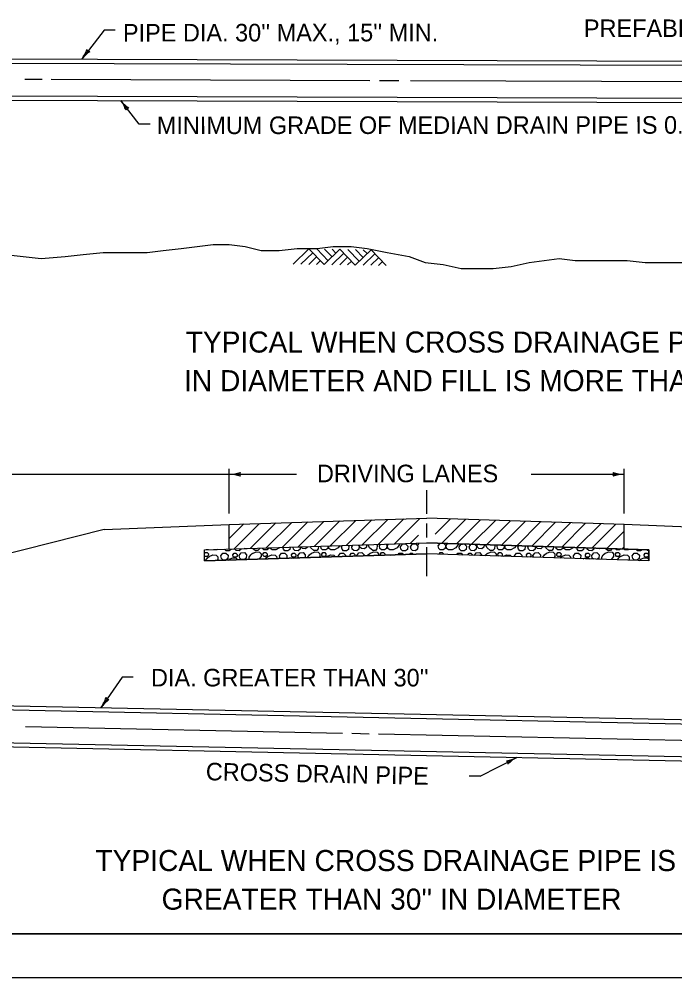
# Model space of a CAD drawing. Extents: x 1000 to 1036.3, y 1000 to 1022.
# Drawn here: x 1013.17 to 1020.64, y 1000 to 1010.92 of the extents above; entities that cross this region are included whole.
import ezdxf

# ---------------------------------------------------------------- set-up
doc = ezdxf.new("R2010")
doc.units = 0
for name, color, linetype in [('Level 1', 7, 'Continuous'), ('Level 10', 7, 'Continuous'), ('Level 11', 7, 'Continuous')]:
    doc.layers.add(name, color=color, linetype=linetype)

msp = doc.modelspace()

# ---------------------------------------------------------------- linework, layer by layer
at = {"layer": 'Level 1'}
for p, q in [((1014.137, 1010.794), (1013.882, 1010.463)), ((1014.262, 1010.794), (1014.137, 1010.794)), ((1011.808, 1010.47), (1024.867, 1010.427)), ((1011.808, 1010.424), (1024.867, 1010.381)), ((1013.433, 1010.231), (1013.235, 1010.232)), ((1017.166, 1010.219), (1013.534, 1010.231)), ((1017.498, 1010.218), (1017.276, 1010.218)), ((1021.568, 1010.204), (1017.63, 1010.217)), ((1011.807, 1010.049), (1024.866, 1010.006)), ((1011.808, 1010.001), (1024.866, 1009.959)), ((1014.538, 1009.722), (1014.327, 1009.993)), ((1014.663, 1009.722), (1014.538, 1009.722)), ((1016.292, 1008.13), (1016.472, 1008.304)), ((1016.381, 1008.128), (1016.515, 1008.259)), ((1016.469, 1008.127), (1016.558, 1008.214)), ((1016.472, 1008.304), (1016.646, 1008.124)), ((1016.56, 1008.302), (1016.691, 1008.168)), ((1016.646, 1008.124), (1016.825, 1008.298)), ((1016.648, 1008.301), (1016.736, 1008.211)), ((1016.734, 1008.123), (1016.869, 1008.253)), ((1016.737, 1008.299), (1016.78, 1008.255)), ((1016.825, 1008.298), (1016.999, 1008.119)), ((1016.914, 1008.297), (1017.044, 1008.162)), ((1016.999, 1008.119), (1017.179, 1008.293)), ((1017.002, 1008.295), (1017.089, 1008.206)), ((1017.088, 1008.117), (1017.222, 1008.248)), ((1017.09, 1008.294), (1017.134, 1008.249)), ((1017.179, 1008.293), (1017.353, 1008.113)), ((1016.557, 1008.125), (1016.602, 1008.169)), ((1016.822, 1008.121), (1016.912, 1008.208)), ((1016.911, 1008.12), (1016.956, 1008.163)), ((1017.176, 1008.116), (1017.266, 1008.203)), ((1017.264, 1008.114), (1017.309, 1008.158)), ((1015.564, 1005.735), (1012.517, 1005.735)), ((1015.564, 1005.29), (1015.564, 1005.798)), ((1016.33, 1005.735), (1015.564, 1005.735)), ((1020.064, 1005.735), (1019.004, 1005.735)), ((1020.064, 1005.29), (1020.064, 1005.798)), ((1017.814, 1005.285), (1017.814, 1005.554)), ((1014.139, 1005.105), (1015.564, 1005.165)), ((1015.564, 1005.165), (1017.814, 1005.235)), ((1015.564, 1005.006), (1015.728, 1005.17)), ((1015.564, 1004.884), (1015.564, 1005.165)), ((1015.62, 1004.885), (1015.91, 1005.176)), ((1015.803, 1004.891), (1016.093, 1005.181)), ((1015.985, 1004.897), (1016.275, 1005.187)), ((1016.168, 1004.902), (1016.458, 1005.193)), ((1016.35, 1004.908), (1016.64, 1005.198)), ((1016.532, 1004.914), (1016.823, 1005.204)), ((1016.715, 1004.92), (1017.005, 1005.21)), ((1016.897, 1004.925), (1017.188, 1005.216)), ((1017.08, 1004.931), (1017.37, 1005.221)), ((1017.262, 1004.937), (1017.553, 1005.227)), ((1017.445, 1004.942), (1017.735, 1005.233)), ((1020.064, 1005.165), (1017.814, 1005.235)), ((1017.814, 1005.014), (1017.814, 1005.176)), ((1017.91, 1005.053), (1018.083, 1005.227)), ((1017.981, 1004.949), (1018.254, 1005.221)), ((1018.153, 1004.943), (1018.426, 1005.216)), ((1018.324, 1004.938), (1018.597, 1005.211)), ((1018.496, 1004.933), (1018.768, 1005.205)), ((1018.667, 1004.927), (1018.94, 1005.2)), ((1018.839, 1004.922), (1019.111, 1005.194)), ((1019.01, 1004.916), (1019.283, 1005.189)), ((1019.181, 1004.911), (1019.454, 1005.184)), ((1019.353, 1004.906), (1019.625, 1005.178)), ((1019.524, 1004.9), (1019.797, 1005.173)), ((1019.696, 1004.895), (1019.968, 1005.168)), ((1022.314, 1005.071), (1020.064, 1005.165)), ((1020.064, 1004.884), (1020.064, 1005.165)), ((1014.139, 1005.105), (1012.286, 1004.642)), ((1019.867, 1004.89), (1020.064, 1005.087)), ((1015.283, 1004.875), (1017.814, 1004.954)), ((1017.627, 1004.948), (1017.721, 1005.041)), ((1020.345, 1004.875), (1017.814, 1004.954)), ((1015.283, 1004.75), (1015.283, 1004.875)), ((1015.283, 1004.75), (1017.814, 1004.829)), ((1017.814, 1004.577), (1017.814, 1004.904)), ((1020.345, 1004.75), (1017.814, 1004.829)), ((1020.039, 1004.884), (1020.064, 1004.91)), ((1020.345, 1004.75), (1020.345, 1004.875)), ((1014.342, 1003.423), (1014.104, 1003.078)), ((1014.467, 1003.423), (1014.342, 1003.423)), ((1007.578, 1003.213), (1026.523, 1002.821)), ((1007.578, 1003.167), (1026.479, 1002.775)), ((1013.242, 1002.862), (1016.856, 1002.787)), ((1007.57, 1002.792), (1026.523, 1002.399)), ((1016.961, 1002.785), (1017.158, 1002.781)), ((1017.266, 1002.778), (1022.628, 1002.666)), ((1007.569, 1002.745), (1026.523, 1002.352)), ((1018.424, 1002.297), (1018.842, 1002.511)), ((1018.424, 1002.297), (1018.299, 1002.297))]:
    msp.add_line(p, q, dxfattribs=at)
for points in [[(1013.009, 1008.238), (1013.214, 1008.215), (1013.419, 1008.192), (1013.693, 1008.215), (1013.898, 1008.238), (1014.126, 1008.261), (1014.377, 1008.261), (1014.627, 1008.261), (1014.81, 1008.283), (1015.015, 1008.306), (1015.197, 1008.329), (1015.38, 1008.352), (1015.562, 1008.352), (1015.745, 1008.329), (1015.927, 1008.283), (1016.132, 1008.283), (1016.337, 1008.306), (1016.565, 1008.306), (1016.748, 1008.329), (1016.953, 1008.329), (1017.135, 1008.306), (1017.363, 1008.261), (1017.614, 1008.215), (1017.796, 1008.147), (1018.001, 1008.124), (1018.207, 1008.078), (1018.389, 1008.078), (1018.571, 1008.078), (1018.777, 1008.101), (1018.982, 1008.147), (1019.324, 1008.192), (1019.506, 1008.169), (1019.688, 1008.169), (1019.871, 1008.169), (1020.099, 1008.169), (1020.304, 1008.147), (1020.532, 1008.147), (1020.76, 1008.147)], [(1017.246, 1004.936), (1017.25, 1004.925), (1017.247, 1004.887), (1017.229, 1004.868), (1017.198, 1004.869), (1017.163, 1004.897), (1017.145, 1004.933)], [(1017.348, 1004.939), (1017.359, 1004.928), (1017.355, 1004.892), (1017.333, 1004.874), (1017.298, 1004.876), (1017.281, 1004.892), (1017.276, 1004.92)], [(1017.276, 1004.92), (1017.288, 1004.938)], [(1017.503, 1004.944), (1017.503, 1004.934), (1017.476, 1004.898), (1017.433, 1004.877), (1017.392, 1004.876), (1017.369, 1004.892), (1017.367, 1004.925), (1017.377, 1004.94)], [(1017.514, 1004.908), (1017.536, 1004.94), (1017.572, 1004.942), (1017.597, 1004.916), (1017.593, 1004.88), (1017.571, 1004.862), (1017.536, 1004.865), (1017.519, 1004.881), (1017.514, 1004.908)], [(1017.629, 1004.91), (1017.652, 1004.942), (1017.688, 1004.944), (1017.712, 1004.918), (1017.709, 1004.882), (1017.687, 1004.863), (1017.651, 1004.866), (1017.635, 1004.882), (1017.629, 1004.91)], [(1017.716, 1004.933), (1017.729, 1004.951)], [(1017.945, 1004.92), (1017.966, 1004.949)], [(1018.01, 1004.948), (1018.029, 1004.928), (1018.025, 1004.892), (1018.003, 1004.874), (1017.967, 1004.876), (1017.951, 1004.892), (1017.945, 1004.92)], [(1018.173, 1004.943), (1018.173, 1004.934), (1018.145, 1004.898), (1018.102, 1004.877), (1018.062, 1004.876), (1018.039, 1004.892), (1018.037, 1004.925), (1018.051, 1004.947)], [(1018.183, 1004.908), (1018.206, 1004.94), (1018.222, 1004.941)], [(1018.243, 1004.94), (1018.266, 1004.916), (1018.263, 1004.88), (1018.241, 1004.862), (1018.205, 1004.865), (1018.189, 1004.881), (1018.183, 1004.908)], [(1018.299, 1004.91), (1018.319, 1004.938)], [(1018.364, 1004.937), (1018.382, 1004.918), (1018.378, 1004.882), (1018.356, 1004.863), (1018.321, 1004.866), (1018.304, 1004.882), (1018.299, 1004.91)], [(1015.283, 1004.833), (1015.291, 1004.845), (1015.312, 1004.846), (1015.327, 1004.83), (1015.325, 1004.809), (1015.312, 1004.798), (1015.291, 1004.799), (1015.283, 1004.806)], [(1015.328, 1004.876), (1015.325, 1004.874), (1015.302, 1004.875)], [(1015.429, 1004.879), (1015.424, 1004.877), (1015.383, 1004.876), (1015.381, 1004.878)], [(1015.468, 1004.805), (1015.491, 1004.837), (1015.526, 1004.839), (1015.551, 1004.813), (1015.548, 1004.777), (1015.526, 1004.759), (1015.49, 1004.761), (1015.474, 1004.777), (1015.468, 1004.805)], [(1015.585, 1004.884), (1015.584, 1004.88), (1015.562, 1004.862), (1015.527, 1004.865), (1015.51, 1004.881), (1015.51, 1004.882)], [(1015.604, 1004.818), (1015.618, 1004.837), (1015.639, 1004.838), (1015.654, 1004.823), (1015.652, 1004.801), (1015.639, 1004.79), (1015.617, 1004.792), (1015.607, 1004.801), (1015.604, 1004.818)], [(1015.701, 1004.888), (1015.7, 1004.882), (1015.678, 1004.863), (1015.643, 1004.866), (1015.626, 1004.882), (1015.625, 1004.885)], [(1015.678, 1004.81), (1015.7, 1004.842), (1015.736, 1004.844), (1015.761, 1004.818), (1015.757, 1004.782), (1015.736, 1004.764)], [(1015.769, 1004.89), (1015.765, 1004.887), (1015.734, 1004.889)], [(1015.792, 1004.766), (1015.79, 1004.791), (1015.809, 1004.819), (1015.83, 1004.836)], [(1015.828, 1004.835), (1015.87, 1004.852), (1015.909, 1004.849), (1015.927, 1004.831), (1015.926, 1004.8), (1015.902, 1004.769)], [(1015.909, 1004.894), (1015.908, 1004.887), (1015.89, 1004.868), (1015.859, 1004.869), (1015.83, 1004.892)], [(1016.017, 1004.898), (1016.016, 1004.892), (1015.994, 1004.874), (1015.959, 1004.876), (1015.942, 1004.892), (1015.942, 1004.895)], [(1015.947, 1004.825), (1015.96, 1004.845), (1015.982, 1004.846), (1015.997, 1004.83), (1015.995, 1004.809), (1015.981, 1004.798), (1015.96, 1004.799), (1015.95, 1004.809), (1015.947, 1004.825)], [(1016.139, 1004.902), (1016.136, 1004.898), (1016.093, 1004.877), (1016.053, 1004.876), (1016.03, 1004.892), (1016.03, 1004.898)], [(1016.138, 1004.805), (1016.16, 1004.837), (1016.196, 1004.839), (1016.221, 1004.813), (1016.218, 1004.779)], [(1016.257, 1004.905), (1016.254, 1004.88), (1016.232, 1004.862), (1016.197, 1004.865), (1016.18, 1004.881), (1016.176, 1004.903)], [(1016.274, 1004.818), (1016.287, 1004.837), (1016.309, 1004.838), (1016.324, 1004.823), (1016.322, 1004.801), (1016.308, 1004.79), (1016.287, 1004.792), (1016.277, 1004.801), (1016.274, 1004.818)], [(1016.372, 1004.909), (1016.37, 1004.882), (1016.348, 1004.863), (1016.312, 1004.866), (1016.296, 1004.882), (1016.291, 1004.906)], [(1016.347, 1004.81), (1016.37, 1004.842), (1016.405, 1004.844), (1016.43, 1004.818), (1016.427, 1004.786)], [(1016.457, 1004.911), (1016.457, 1004.905), (1016.434, 1004.887), (1016.399, 1004.889), (1016.382, 1004.905), (1016.382, 1004.909)], [(1016.46, 1004.787), (1016.46, 1004.791), (1016.478, 1004.819), (1016.499, 1004.836)], [(1016.58, 1004.915), (1016.577, 1004.887), (1016.56, 1004.868), (1016.529, 1004.869), (1016.493, 1004.897), (1016.485, 1004.912)], [(1016.498, 1004.835), (1016.54, 1004.852), (1016.578, 1004.849), (1016.596, 1004.831), (1016.596, 1004.8), (1016.589, 1004.791)], [(1016.688, 1004.919), (1016.686, 1004.892), (1016.664, 1004.874), (1016.628, 1004.876), (1016.612, 1004.892), (1016.607, 1004.916)], [(1016.617, 1004.825), (1016.63, 1004.845), (1016.651, 1004.846), (1016.666, 1004.83), (1016.664, 1004.809), (1016.651, 1004.798), (1016.63, 1004.799), (1016.62, 1004.809), (1016.617, 1004.825)], [(1016.825, 1004.923), (1016.806, 1004.898), (1016.763, 1004.877), (1016.723, 1004.876), (1016.7, 1004.892), (1016.698, 1004.919)], [(1016.807, 1004.805), (1016.83, 1004.837), (1016.866, 1004.839), (1016.89, 1004.813), (1016.889, 1004.8)], [(1016.918, 1004.926), (1016.927, 1004.916), (1016.924, 1004.88), (1016.901, 1004.862), (1016.866, 1004.865), (1016.85, 1004.881), (1016.844, 1004.908)], [(1016.844, 1004.908), (1016.855, 1004.924)], [(1016.943, 1004.818), (1016.957, 1004.837), (1016.978, 1004.838), (1016.993, 1004.823), (1016.991, 1004.803)], [(1017.032, 1004.929), (1017.043, 1004.918), (1017.039, 1004.882), (1017.017, 1004.863), (1016.982, 1004.866), (1016.965, 1004.882), (1016.96, 1004.91)], [(1016.96, 1004.91), (1016.972, 1004.928)], [(1017.017, 1004.81), (1017.039, 1004.842), (1017.075, 1004.844), (1017.1, 1004.818), (1017.099, 1004.807)], [(1017.129, 1004.933), (1017.126, 1004.905), (1017.104, 1004.887), (1017.069, 1004.889), (1017.052, 1004.905), (1017.047, 1004.93)], [(1017.14, 1004.808), (1017.148, 1004.819), (1017.169, 1004.836)], [(1017.167, 1004.835), (1017.209, 1004.852), (1017.248, 1004.849), (1017.266, 1004.831), (1017.266, 1004.812)], [(1017.286, 1004.825), (1017.3, 1004.845), (1017.321, 1004.846), (1017.336, 1004.83), (1017.334, 1004.814)], [(1017.487, 1004.819), (1017.499, 1004.837), (1017.535, 1004.839), (1017.552, 1004.821)], [(1017.616, 1004.823), (1017.626, 1004.837), (1017.648, 1004.838), (1017.661, 1004.824)], [(1017.956, 1004.825), (1017.969, 1004.845), (1017.991, 1004.846), (1018.005, 1004.83), (1018.005, 1004.823)], [(1018.156, 1004.819), (1018.169, 1004.837), (1018.205, 1004.839), (1018.226, 1004.816)], [(1018.282, 1004.818), (1018.296, 1004.837), (1018.317, 1004.838), (1018.332, 1004.823), (1018.331, 1004.813)], [(1018.358, 1004.812), (1018.378, 1004.842), (1018.414, 1004.844), (1018.439, 1004.818), (1018.438, 1004.81)], [(1018.386, 1004.933), (1018.388, 1004.936)], [(1018.468, 1004.933), (1018.465, 1004.905), (1018.443, 1004.887), (1018.408, 1004.889), (1018.391, 1004.905), (1018.386, 1004.933)], [(1018.48, 1004.808), (1018.487, 1004.819), (1018.508, 1004.836)], [(1018.588, 1004.93), (1018.589, 1004.925), (1018.586, 1004.887), (1018.569, 1004.868), (1018.537, 1004.869), (1018.502, 1004.897), (1018.484, 1004.933)], [(1018.506, 1004.835), (1018.548, 1004.852), (1018.587, 1004.849), (1018.605, 1004.831), (1018.605, 1004.804)], [(1018.615, 1004.92), (1018.621, 1004.929)], [(1018.698, 1004.926), (1018.694, 1004.892), (1018.672, 1004.874), (1018.637, 1004.876), (1018.62, 1004.892), (1018.615, 1004.92)], [(1018.625, 1004.825), (1018.639, 1004.845), (1018.66, 1004.846), (1018.675, 1004.83), (1018.673, 1004.809), (1018.666, 1004.803)], [(1018.833, 1004.922), (1018.815, 1004.898), (1018.772, 1004.877), (1018.731, 1004.876), (1018.708, 1004.892), (1018.706, 1004.925), (1018.707, 1004.926)], [(1018.816, 1004.805), (1018.838, 1004.837), (1018.874, 1004.839), (1018.899, 1004.813), (1018.897, 1004.795)], [(1018.853, 1004.908), (1018.862, 1004.921)], [(1018.933, 1004.919), (1018.936, 1004.916), (1018.932, 1004.88), (1018.91, 1004.862), (1018.875, 1004.865), (1018.858, 1004.881), (1018.853, 1004.908)], [(1018.952, 1004.818), (1018.966, 1004.837), (1018.987, 1004.838), (1019.002, 1004.823), (1019, 1004.801), (1018.989, 1004.793)], [(1018.968, 1004.91), (1018.974, 1004.918)], [(1019.051, 1004.915), (1019.048, 1004.882), (1019.026, 1004.863), (1018.99, 1004.866), (1018.974, 1004.882), (1018.968, 1004.91)], [(1019.025, 1004.81), (1019.048, 1004.842), (1019.084, 1004.844), (1019.109, 1004.818), (1019.106, 1004.789)], [(1019.136, 1004.913), (1019.135, 1004.905), (1019.113, 1004.887), (1019.077, 1004.889), (1019.061, 1004.905), (1019.059, 1004.915)], [(1019.138, 1004.788), (1019.138, 1004.791), (1019.156, 1004.819), (1019.178, 1004.836)], [(1019.258, 1004.909), (1019.256, 1004.887), (1019.238, 1004.868), (1019.207, 1004.869), (1019.171, 1004.897), (1019.164, 1004.912)], [(1019.176, 1004.835), (1019.218, 1004.852), (1019.256, 1004.849), (1019.275, 1004.831), (1019.274, 1004.8), (1019.262, 1004.784)], [(1019.365, 1004.905), (1019.364, 1004.892), (1019.342, 1004.874), (1019.307, 1004.876), (1019.29, 1004.892), (1019.287, 1004.908)], [(1019.295, 1004.825), (1019.308, 1004.845), (1019.33, 1004.846), (1019.345, 1004.83), (1019.342, 1004.809), (1019.329, 1004.798), (1019.308, 1004.799), (1019.298, 1004.809), (1019.295, 1004.825)], [(1019.487, 1004.902), (1019.484, 1004.898), (1019.441, 1004.877), (1019.401, 1004.876), (1019.378, 1004.892), (1019.377, 1004.905)], [(1019.486, 1004.805), (1019.508, 1004.837), (1019.544, 1004.839), (1019.569, 1004.813), (1019.565, 1004.777), (1019.562, 1004.775)], [(1019.604, 1004.898), (1019.602, 1004.88), (1019.58, 1004.862), (1019.544, 1004.865), (1019.528, 1004.881), (1019.524, 1004.9)], [(1019.622, 1004.818), (1019.635, 1004.837), (1019.657, 1004.838), (1019.671, 1004.823), (1019.669, 1004.801), (1019.656, 1004.79), (1019.635, 1004.792), (1019.625, 1004.801), (1019.622, 1004.818)], [(1019.719, 1004.894), (1019.717, 1004.882), (1019.695, 1004.863), (1019.66, 1004.866), (1019.643, 1004.882), (1019.64, 1004.897)], [(1019.695, 1004.81), (1019.717, 1004.842), (1019.753, 1004.844), (1019.778, 1004.818), (1019.774, 1004.782), (1019.758, 1004.768)], [(1019.789, 1004.892), (1019.782, 1004.887), (1019.747, 1004.889), (1019.742, 1004.894)], [(1019.809, 1004.767), (1019.808, 1004.791), (1019.826, 1004.819), (1019.847, 1004.836)], [(1019.845, 1004.835), (1019.887, 1004.852), (1019.926, 1004.849), (1019.944, 1004.831), (1019.944, 1004.8), (1019.916, 1004.764), (1019.914, 1004.764)], [(1019.925, 1004.888), (1019.925, 1004.887), (1019.908, 1004.868), (1019.877, 1004.869), (1019.849, 1004.89)], [(1019.964, 1004.825), (1019.978, 1004.845), (1019.999, 1004.846), (1020.014, 1004.83), (1020.012, 1004.809), (1019.999, 1004.798), (1019.978, 1004.799), (1019.968, 1004.809), (1019.964, 1004.825)], [(1020.025, 1004.885), (1020.012, 1004.874), (1019.976, 1004.876), (1019.966, 1004.887)], [(1020.121, 1004.882), (1020.111, 1004.877), (1020.07, 1004.876), (1020.06, 1004.884)], [(1020.155, 1004.805), (1020.178, 1004.837), (1020.213, 1004.839), (1020.238, 1004.813), (1020.235, 1004.777), (1020.213, 1004.759), (1020.177, 1004.761), (1020.161, 1004.777), (1020.155, 1004.805)], [(1020.268, 1004.877), (1020.249, 1004.862), (1020.214, 1004.865), (1020.199, 1004.879)], [(1020.291, 1004.818), (1020.305, 1004.837), (1020.326, 1004.838), (1020.341, 1004.823), (1020.339, 1004.801), (1020.326, 1004.79), (1020.304, 1004.792), (1020.294, 1004.801), (1020.291, 1004.818)], [(1020.345, 1004.865), (1020.33, 1004.866), (1020.319, 1004.876)], [(1015.298, 1004.751), (1015.298, 1004.756), (1015.316, 1004.785), (1015.337, 1004.802)], [(1015.335, 1004.801), (1015.377, 1004.817), (1015.416, 1004.814), (1015.434, 1004.797), (1015.434, 1004.765), (1015.425, 1004.755)], [(1015.553, 1004.758), (1015.565, 1004.768)], [(1015.563, 1004.767), (1015.605, 1004.784), (1015.644, 1004.78), (1015.662, 1004.763), (1015.662, 1004.762)], [(1015.727, 1004.764), (1015.7, 1004.766), (1015.683, 1004.782), (1015.678, 1004.81)], [(1015.727, 1004.764), (1015.727, 1004.764)], [(1015.728, 1004.764), (1015.727, 1004.764)], [(1015.728, 1004.764), (1015.728, 1004.764)], [(1015.977, 1004.772), (1015.986, 1004.785), (1016.007, 1004.802)], [(1016.005, 1004.801), (1016.047, 1004.817), (1016.085, 1004.814), (1016.104, 1004.797), (1016.103, 1004.776)], [(1016.144, 1004.777), (1016.143, 1004.777), (1016.138, 1004.805)], [(1016.268, 1004.781), (1016.275, 1004.784), (1016.296, 1004.782)], [(1016.268, 1004.781), (1016.268, 1004.781)], [(1016.268, 1004.781), (1016.268, 1004.781)], [(1016.268, 1004.781), (1016.268, 1004.781)], [(1016.352, 1004.784), (1016.347, 1004.81)], [(1016.665, 1004.793), (1016.676, 1004.802)], [(1016.675, 1004.801), (1016.717, 1004.817), (1016.755, 1004.814), (1016.773, 1004.797), (1016.773, 1004.797)], [(1016.809, 1004.798), (1016.807, 1004.805)], [(1016.946, 1004.802), (1016.943, 1004.818)], [(1017.018, 1004.804), (1017.017, 1004.81)], [(1017.289, 1004.813), (1017.286, 1004.825)], [(1017.381, 1004.816), (1017.381, 1004.816)], [(1017.381, 1004.816), (1017.381, 1004.816)], [(1017.382, 1004.816), (1017.386, 1004.817), (1017.4, 1004.816)], [(1017.381, 1004.816), (1017.382, 1004.816)], [(1017.4, 1004.816), (1017.4, 1004.816)], [(1017.4, 1004.816), (1017.401, 1004.816)], [(1017.401, 1004.816), (1017.401, 1004.816)], [(1017.401, 1004.816), (1017.401, 1004.816)], [(1017.401, 1004.816), (1017.401, 1004.816)], [(1017.956, 1004.825), (1017.956, 1004.825)], [(1018.283, 1004.815), (1018.282, 1004.818)], [(1018.634, 1004.804), (1018.628, 1004.809), (1018.625, 1004.825)], [(1018.686, 1004.802), (1018.725, 1004.817), (1018.764, 1004.814), (1018.78, 1004.799)], [(1018.817, 1004.798), (1018.816, 1004.805)], [(1018.964, 1004.793), (1018.955, 1004.801), (1018.952, 1004.818)], [(1019.029, 1004.791), (1019.025, 1004.81)], [(1019.331, 1004.782), (1019.333, 1004.785), (1019.355, 1004.802)], [(1019.353, 1004.801), (1019.395, 1004.817), (1019.433, 1004.814), (1019.452, 1004.797), (1019.451, 1004.778)], [(1019.492, 1004.777), (1019.491, 1004.777), (1019.486, 1004.805)], [(1019.597, 1004.774), (1019.623, 1004.784), (1019.661, 1004.78), (1019.671, 1004.771)], [(1019.713, 1004.77), (1019.7, 1004.782), (1019.695, 1004.81)], [(1019.988, 1004.761), (1020.003, 1004.785), (1020.024, 1004.802)], [(1020.022, 1004.801), (1020.064, 1004.817), (1020.103, 1004.814), (1020.121, 1004.797), (1020.121, 1004.765), (1020.114, 1004.757)], [(1020.234, 1004.754), (1020.252, 1004.768)], [(1020.25, 1004.767), (1020.292, 1004.784), (1020.331, 1004.78), (1020.345, 1004.766)]]:
    msp.add_lwpolyline(points, dxfattribs=at)
msp.add_lwpolyline([(1015.283, 1004.875), (1017.814, 1004.954), (1020.345, 1004.875), (1020.345, 1004.75), (1017.814, 1004.829), (1015.283, 1004.75)], close=True, dxfattribs=at)
for centre, radius, start, end in [((1013.572, 1010.702), 0.391, 322.3226, 340.9914), ((1014.191, 1010.224), 0.391, 123.6698, 142.3165), ((1013.972, 1010.581), 0.0313, 191.0972, 273.2139), ((1013.572, 1010.702), 0.391, 322.3104, 322.3226), ((1014.635, 1010.233), 0.391, 217.9017, 236.5705), ((1014.018, 1009.753), 0.391, 19.2489, 37.8956), ((1014.635, 1010.233), 0.391, 217.8895, 217.9017), ((1014.418, 1009.876), 0.0313, 86.6763, 168.793), ((1015.564, 1006.126), 0.391, 270, 288.6688), ((1015.564, 1005.344), 0.391, 71.3472, 89.9939), ((1015.564, 1006.126), 0.391, 269.9878, 270), ((1015.713, 1005.735), 0.0313, 138.7746, 220.8913), ((1019.916, 1005.735), 0.0313, 318.7746, 40.8913), ((1020.064, 1006.126), 0.391, 251.3472, 269.9939), ((1020.064, 1005.344), 0.391, 90, 108.6688), ((1020.064, 1005.344), 0.391, 89.9878, 90), ((1013.782, 1003.3), 0.391, 325.4433, 344.1121), ((1014.189, 1003.2), 0.0313, 194.2179, 276.3346), ((1014.426, 1002.856), 0.391, 126.7905, 145.4372), ((1013.782, 1003.3), 0.391, 325.4311, 325.4433), ((1018.664, 1002.859), 0.391, 278.4442, 297.0909), ((1018.71, 1002.443), 0.0313, 345.8716, 67.9883), ((1019.02, 1002.163), 0.391, 117.097, 135.7658), ((1019.02, 1002.163), 0.391, 117.0848, 117.097)]:
    msp.add_arc(centre, radius, start, end, dxfattribs=at)
at = {"layer": 'Level 10'}
for p, q in [((1035.5, 1000.5), (1007, 1000.5)), ((1036, 1000), (1000, 1000))]:
    msp.add_line(p, q, dxfattribs=at)
at = {"layer": 'Level 11'}
msp.add_lwpolyline([(1007, 1000.5), (1035.5, 1000.5), (1035.5, 1021.5), (1007, 1021.5)], close=True, dxfattribs=at)
msp.add_lwpolyline([(1007, 1000.5), (1035.5, 1000.5), (1035.5, 1021.5), (1007, 1021.5)], close=True, dxfattribs=at)

# ---------------------------------------------------------------- texts
at = {"layer": 'Level 1'}
for s, rotation, p in [("PIPE DIA. 30'' MAX., 15'' MIN.", 0.05, (1014.352, 1010.665)), ('MINIMUM GRADE OF MEDIAN DRAIN PIPE IS 0.50%', 0.05, (1014.738, 1009.61)), ('CROSS DRAIN PIPE', 358.8115, (1015.295, 1002.251))]:
    msp.add_text(s, height=0.2, rotation=rotation, dxfattribs=at).set_placement(p)
for s, height, p in [('PREFABRICATED BEND CONNECTION', 0.2, (1019.605, 1010.716)), ("TYPICAL WHEN CROSS DRAINAGE PIPE IS 30'' OR LESS", 0.24, (1015.067, 1007.122)), ("IN DIAMETER AND FILL IS MORE THAN 8'-0'' IN DEPTH", 0.24, (1015.048, 1006.682)), ('DRIVING LANES', 0.2, (1016.563, 1005.645)), ("DIA. GREATER THAN 30''", 0.2, (1014.672, 1003.319)), ('TYPICAL WHEN CROSS DRAINAGE PIPE IS', 0.24, (1014.039, 1001.216)), ("GREATER THAN 30'' IN DIAMETER", 0.24, (1014.793, 1000.776))]:
    msp.add_text(s, height=height, dxfattribs=at).set_placement(p)

doc.saveas('drawing.dxf')
